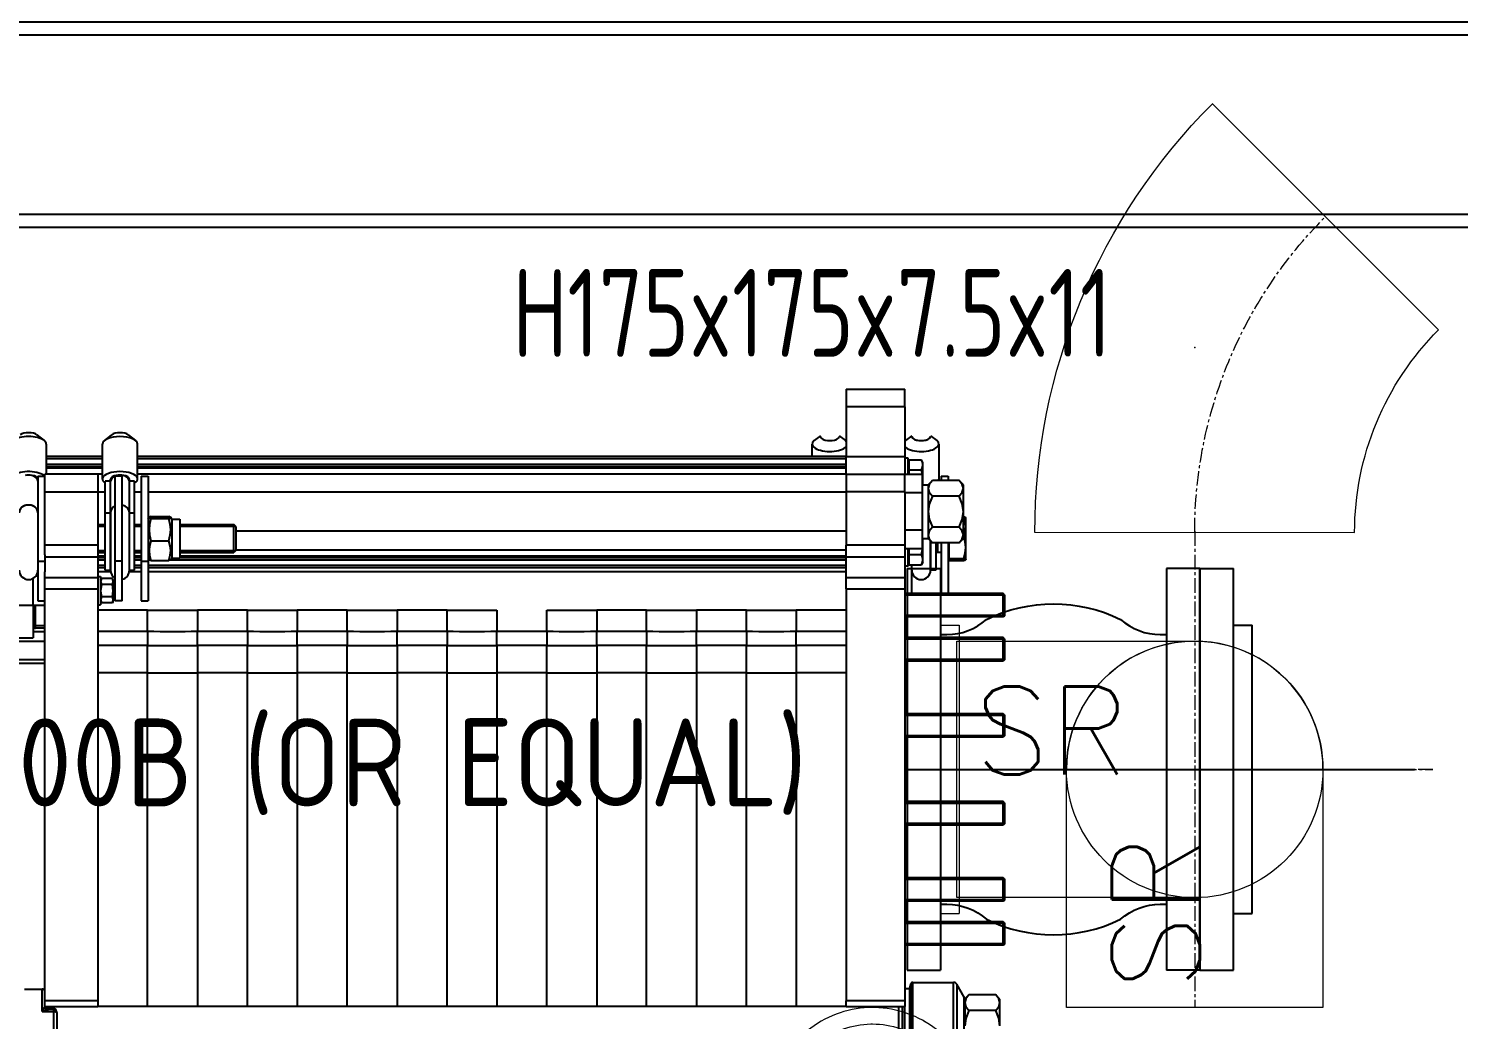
# Model space of a CAD drawing. Extents: x -181672 to 290600, y -29000 to 395522.
# Drawn here: x -99906 to -98685, y 36419 to 37265 of the extents above; entities that cross this region are included whole.
import ezdxf

# ---------------------------------------------------------------- set-up
doc = ezdxf.new("R2010")
doc.units = 0
doc.header["$LTSCALE"] = 10
doc.linetypes.add('XFM7P20PCW$0$CENTER', pattern=[2, 1.25, -0.25, 0.25, -0.25])
doc.layers.add('XFM7P20PCW$0$M-PIPE--4', color=252, linetype='Continuous', lineweight=9)
doc.layers.add('XFM7P20PCW$0$M-PIPE-PCWS', color=252, linetype='Continuous', lineweight=9)
for name, color, linetype in [('XFM7P20PCW$0$P-PCWR-20.7-P', 252, 'Continuous'), ('XFM7P20PCW$0$SH-LINE-130', 252, 'Continuous'), ('XFM7P20PCW$0$SH-TEXT', 252, 'Continuous')]:
    doc.layers.add(name, color=color, linetype=linetype)
doc.styles.add('XFM7P20PCW$0$aa-txt', font='isocp.shx', dxfattribs={"bigfont": 'chineset'})
doc.styles.add('XFM7P20PCW$0$Standard', font='txt.shx', dxfattribs={"bigfont": 'chineset.shx'})
doc.dimstyles.new('XFM7P20PCW$0$adim-5', dxfattribs={"dimscale": 10, "dimtxt": 0.25, "dimasz": 0.25, "dimexe": 0.1, "dimexo": 0.5, "dimgap": 0.15, "dimtad": 0, "dimdec": 4, "dimlfac": 5, "dimdsep": 46, "dimtxsty": 'XFM7P20PCW$0$aa-txt', "dimcen": 2.5, "dimclrd": 3, "dimclre": 3, "dimclrt": 256, "dimadec": 0, "dimazin": 0, "dimtfac": 1, "dimtdec": 4, "dimtmove": 0, "dimatfit": 3, "dimfxl": 1, "dimtolj": 1, "dimtzin": 0, "dimarcsym": 0})

# ---------------------------------------------------------------- blocks, each defined once
blk = doc.blocks.new('XFM7P20PCW$0$A$C5a31e6e3')
for p, q in [((1560, 2082.5), (1560, 2067.5)), ((1560, 2082.5), (1610, 2082.5)), ((1610, 2067.5), (1610, 2082.5)), ((1560, 2067.5), (1560, 2025)), ((1610, 2067.5), (1560, 2067.5)), ((1610, 2067.5), (1610, 2025)), ((869.1, 2043.6), (875.3, 2038.6)), ((932.9, 2043.6), (926.7, 2038.6)), ((947.1, 2043.6), (953.3, 2038.6)), ((1538, 2042.8), (1532.7, 2038.6)), ((1554, 2042.8), (1559.3, 2038.6)), ((1616, 2042.8), (1610.7, 2038.6)), ((1632, 2042.8), (1637.3, 2038.6)), ((877, 2035.7), (877, 2010)), ((925, 2005.8), (925, 2035.7)), ((955, 2005.8), (955, 2035.7)), ((1531, 2025), (1531, 2035.7)), ((1639, 2035.7), (1639, 2005.8)), ((925, 2025), (877, 2025)), ((925, 2023), (877, 2023)), ((925, 2018.3), (877, 2018.3)), ((925, 2016.3), (877, 2016.3)), ((925, 2015), (877, 2015)), ((1560, 2025), (955, 2025)), ((1560, 2023), (955, 2023)), ((1560, 2018.3), (955, 2018.3)), ((1560, 2016.3), (955, 2016.3)), ((1560, 2015), (955, 2015)), ((1560, 2025), (1610, 2025)), ((1560, 2010), (1560, 2025)), ((1610, 2025), (1610, 2010)), ((1613, 2023.5), (1610, 2023.5)), ((1613, 2009.8), (1613, 2023.5)), ((1613.8, 2019.1), (1613, 2019.1)), ((1613.8, 2022.3), (1624.2, 2022.3)), ((1613.8, 2013.7), (1613.8, 2022.3)), ((1625.5, 2020), (1624.2, 2022.3)), ((1625.5, 2018), (1625.5, 2020)), ((1625.5, 2005), (1625.5, 2018)), ((870, 2008.2), (870, 1935.7)), ((870, 2008.2), (876, 2008.2)), ((876, 1995), (876, 2010)), ((921, 2010), (876, 2010)), ((925, 2010), (877, 2010)), ((921, 2010), (921, 1995)), ((927.5, 1977.1), (927.5, 2003.9)), ((932, 2003.9), (927.5, 2003.9)), ((932, 2003.9), (932, 2005.8)), ((932, 1977.1), (932, 2003.9)), ((932, 1977.1), (932, 2003.9)), ((942, 2008.2), (936, 2008.2)), ((936, 1935.7), (936, 2008.2)), ((942, 1935.7), (942, 2008.2)), ((948, 2003.9), (948, 2005.8)), ((948, 1977.1), (948, 2003.9)), ((948, 1977.1), (948, 2003.9)), ((952.5, 2003.9), (948, 2003.9)), ((952.5, 1977.1), (952.5, 2003.9)), ((1560, 2010), (955, 2010)), ((958, 2008.2), (958, 1935.7)), ((958, 2008.2), (964, 2008.2)), ((964, 2008.2), (964, 1935.7)), ((1560, 2010), (1610, 2010)), ((1560, 2010), (1560, 1995)), ((1610, 1995), (1610, 2010)), ((1625, 2009.8), (1610, 2009.8)), ((1613.8, 2013.7), (1624.2, 2013.7)), ((1613.8, 2009.8), (1613.8, 2013.7)), ((1625, 1993.9), (1625, 2009.8)), ((1625.2, 2001), (1625.5, 2005)), ((1625.5, 2001), (1625.5, 2005)), ((1630, 2001), (1633.6, 2004.6)), ((1656.4, 2004.6), (1633.6, 2004.6)), ((1641, 2008.2), (1641, 2004.6)), ((1641, 2008.2), (1647, 2008.2)), ((1647, 2008.2), (1647, 2004.6)), ((1660, 2001), (1656.4, 2004.6)), ((876, 1995), (921, 1995)), ((876, 1949.3), (876, 1995)), ((921, 1995), (921, 1949.3)), ((927.5, 1994.7), (921, 1994.7)), ((958, 1994.7), (952.5, 1994.7)), ((1560, 1994.7), (964, 1994.7)), ((1560, 1995), (1560, 1949.3)), ((1610, 1995), (1560, 1995)), ((1610, 1995), (1610, 1949.3)), ((1625, 1993.9), (1610, 1993.9)), ((1625, 2001), (1630, 2001)), ((1625, 1962.1), (1625, 1993.9)), ((1630, 2001), (1630, 1955)), ((1630, 2001), (1630, 1997.9)), ((1630, 1997.9), (1630, 1978)), ((1656.4, 1991.3), (1633.6, 1991.3)), ((1660, 1997.9), (1660, 2001)), ((1660, 1978), (1660, 1997.9)), ((1630, 1978), (1630, 1958.1)), ((1660, 1958.1), (1660, 1978)), ((921, 1967), (927.5, 1967)), ((927.5, 1928), (927.5, 1977.1)), ((927.5, 1977.1), (932, 1977.1)), ((932, 1977.1), (932, 1928)), ((932, 1928), (932, 1977.1)), ((948, 1928), (948, 1977.1)), ((948, 1977.1), (952.5, 1977.1)), ((948, 1928), (948, 1977.1)), ((952.5, 1928), (952.5, 1977.1)), ((952.5, 1967), (958, 1967)), ((964, 1971.6), (964.8, 1973.1)), ((966.4, 1973.8), (981.8, 1973.8)), ((966.4, 1972), (981.8, 1972)), ((984.2, 1971.6), (983.4, 1973.1)), ((984.2, 1971.6), (984.2, 1938.4)), ((984.2, 1971.6), (991.1, 1971.6)), ((991.1, 1971.6), (991.1, 1938.4)), ((991.1, 1967), (1037.2, 1967)), ((1037.2, 1943), (1037.2, 1967)), ((1039, 1965.2), (1037.2, 1967)), ((1660, 1973.8), (1660.4, 1973.8)), ((1660.4, 1973.8), (1662, 1973.1)), ((1662, 1973), (1662, 1973.1)), ((1662, 1965.3), (1662, 1973)), ((1662, 1947.4), (1662, 1965.3)), ((927.5, 1965.2), (921, 1965.2)), ((958, 1965.2), (952.5, 1965.2)), ((966.4, 1953.2), (981.8, 1953.2)), ((1039, 1965.2), (991.1, 1965.2)), ((1039, 1965.2), (1039, 1944.8)), ((1560, 1961.3), (1039, 1961.3)), ((1625, 1962.1), (1610, 1962.1)), ((1625, 1946.2), (1625, 1962.1)), ((1625.5, 1950), (1625, 1955)), ((1625, 1955), (1630, 1955)), ((1625.5, 1950), (1625.5, 1955)), ((1630, 1958.1), (1630, 1955)), ((1630, 1955), (1633.6, 1951.4)), ((1656.4, 1964.7), (1633.6, 1964.7)), ((1660, 1955), (1656.4, 1951.4)), ((1660, 1955), (1660, 1958.1)), ((1660, 1956.8), (1660.4, 1956.8)), ((876, 1941), (876, 1949.3)), ((921, 1949.3), (876, 1949.3)), ((876, 1941), (876, 1935.7)), ((921, 1949.3), (921, 1939.3)), ((921, 1944.8), (927.5, 1944.8)), ((921, 1943), (927.5, 1943)), ((952.5, 1944.8), (958, 1944.8)), ((952.5, 1943), (958, 1943)), ((991.1, 1944.8), (1039, 1944.8)), ((991.1, 1943), (1037.2, 1943)), ((1039, 1944.8), (1037.2, 1943)), ((1560, 1945), (1039, 1945)), ((1560, 1939.3), (1560, 1949.3)), ((1610, 1949.3), (1560, 1949.3)), ((1610, 1949.3), (1610, 1939.3)), ((1625, 1946.2), (1610, 1946.2)), ((1613, 1931.5), (1613, 1946.2)), ((1613.8, 1941.3), (1613.8, 1946.2)), ((1613.8, 1941.3), (1624.2, 1941.3)), ((1613.8, 1932.7), (1613.8, 1941.3)), ((1625.5, 1937), (1625.5, 1950)), ((1632, 1928), (1632, 1953)), ((1632, 1953), (1632, 1928)), ((1656.4, 1951.4), (1633.6, 1951.4)), ((1636.5, 1951.4), (1636.5, 1928)), ((1636.5, 1944.8), (1638, 1944.8)), ((1641, 1943), (1636.5, 1943)), ((1638, 1951.4), (1638, 1943)), ((1641, 1951.4), (1641, 1908.1)), ((1647, 1951.4), (1647, 1908.1)), ((1647.8, 1938), (1647.8, 1951.4)), ((1662, 1937.1), (1662, 1947.4)), ((870, 1935.7), (870, 1901.8)), ((870, 1935.7), (876, 1935.7)), ((876, 1939.3), (921, 1939.3)), ((876, 1935.7), (876, 1926.7)), ((927.5, 1940), (921, 1940)), ((921, 1939.3), (921, 1921.4)), ((927.5, 1938.7), (921, 1938.7)), ((927.5, 1936.7), (921, 1936.7)), ((927.5, 1932), (921, 1932)), ((927.5, 1930), (921, 1930)), ((942, 1935.7), (936, 1935.7)), ((936, 1901.8), (936, 1935.7)), ((942, 1901.8), (942, 1935.7)), ((958, 1940), (952.5, 1940)), ((958, 1938.7), (952.5, 1938.7)), ((958, 1936.7), (952.5, 1936.7)), ((958, 1932), (952.5, 1932)), ((958, 1930), (952.5, 1930)), ((958, 1935.7), (958, 1901.8)), ((958, 1935.7), (964, 1935.7)), ((964, 1938.4), (964.8, 1936.9)), ((965.1, 1936.7), (964, 1936.7)), ((964, 1935.7), (964, 1901.8)), ((1560, 1932), (964, 1932)), ((1560, 1930), (964, 1930)), ((966.4, 1936.2), (981.8, 1936.2)), ((1560, 1936.7), (983.1, 1936.7)), ((984.2, 1938.4), (983.4, 1936.9)), ((984.2, 1938.4), (991.1, 1938.4)), ((1560, 1940), (991.1, 1940)), ((1560, 1938.7), (991.1, 1938.7)), ((1560, 1939.3), (1610, 1939.3)), ((1560, 1921.4), (1560, 1939.3)), ((1610, 1939.3), (1610, 1921.4)), ((1613, 1931.5), (1610, 1931.5)), ((1613.8, 1935.9), (1613, 1935.9)), ((1613.8, 1932.7), (1624.2, 1932.7)), ((1616, 1908.1), (1616, 1932.7)), ((1625.5, 1935), (1624.2, 1932.7)), ((1625.5, 1935), (1625.5, 1937)), ((1647.8, 1938.4), (1647, 1938.4)), ((1647.8, 1938), (1660.4, 1938)), ((1647.8, 1936.2), (1647.8, 1938)), ((1647.8, 1936.2), (1660.4, 1936.2)), ((1662, 1937), (1662, 1937.1)), ((1662, 1937), (1662, 1936.9)), ((866, 1898.3), (866, 1921.1)), ((870, 1923), (868.2, 1923)), ((869.9, 1927), (870, 1927)), ((876, 1921.4), (876, 1926.7)), ((876, 1912), (876, 1921.4)), ((921, 1921.4), (876, 1921.4)), ((921, 1927), (932.1, 1927)), ((921, 1922.5), (923.5, 1922.5)), ((921, 1921.4), (921, 1912)), ((923.5, 1922.5), (923.5, 1898.5)), ((924.3, 1920.9), (923.5, 1918.3)), ((923.5, 1919.5), (924.3, 1920.9)), ((923.5, 1918.3), (924.3, 1915.7)), ((933.5, 1920.9), (924.3, 1920.9)), ((927.5, 1928), (932, 1928)), ((934.3, 1918.3), (933.5, 1920.9)), ((934.3, 1919.5), (933.5, 1920.9)), ((933.5, 1915.7), (934.3, 1918.3)), ((934.3, 1918.3), (934.3, 1919.5)), ((934.3, 1910.5), (934.3, 1918.3)), ((934.3, 1916.5), (936, 1916.5)), ((947.9, 1927), (958, 1927)), ((948, 1928), (952.5, 1928)), ((964, 1927), (1560, 1927)), ((1560, 1912), (1560, 1921.4)), ((1610, 1921.4), (1560, 1921.4)), ((1610, 1921.4), (1610, 1912)), ((1636.5, 1928), (1632, 1928)), ((876, 1912), (921, 1912)), ((876, 1560.5), (876, 1912)), ((921, 1912), (921, 1560.5)), ((924.3, 1915.7), (923.5, 1910.5)), ((923.5, 1910.5), (924.3, 1905.3)), ((924.3, 1905.3), (923.5, 1902.7)), ((933.5, 1915.7), (924.3, 1915.7)), ((933.5, 1905.3), (924.3, 1905.3)), ((934.3, 1910.5), (933.5, 1915.7)), ((933.5, 1905.3), (934.3, 1910.5)), ((934.3, 1902.7), (933.5, 1905.3)), ((936, 1915.4), (934.3, 1915.4)), ((934.3, 1902.7), (934.3, 1910.5)), ((934.3, 1905.6), (936, 1905.6)), ((934.3, 1904.5), (936, 1904.5)), ((1560, 1912), (1610, 1912)), ((1560, 1912), (1560, 1560.5)), ((1610, 1912), (1610, 1560.5)), ((1694, 1908.1), (1610, 1908.1)), ((1695, 1906.6), (1610, 1906.6)), ((1694, 1888.1), (1694, 1908.1)), ((1695, 1907.1), (1694, 1908.1)), ((1695, 1907.1), (1695, 1889.1)), ((853, 1898.3), (866, 1898.3)), ((866, 1898.3), (866, 1870.2)), ((876, 1898), (866, 1898)), ((868, 1880.5), (868, 1898)), ((870, 1901.8), (876, 1901.8)), ((921, 1898.5), (923.5, 1898.5)), ((963.6, 1894), (921, 1894)), ((923.5, 1902.7), (924.3, 1900.1)), ((923.5, 1901.5), (924.3, 1900.1)), ((933.5, 1900.1), (924.3, 1900.1)), ((933.5, 1900.1), (934.3, 1902.7)), ((934.3, 1901.5), (933.5, 1900.1)), ((934.3, 1901.5), (934.3, 1902.7)), ((942, 1901.8), (936, 1901.8)), ((958, 1901.8), (964, 1901.8)), ((963.6, 1875.8), (963.6, 1894)), ((1006.2, 1894), (1006.2, 1875.8)), ((1048.8, 1894), (1006.2, 1894)), ((1048.8, 1875.8), (1048.8, 1894)), ((1091.4, 1894), (1091.4, 1875.8)), ((1134, 1894), (1091.4, 1894)), ((1134, 1875.8), (1134, 1894)), ((1176.6, 1894), (1176.6, 1875.8)), ((1219.2, 1894), (1176.6, 1894)), ((1219.2, 1875.8), (1219.2, 1894)), ((1261.8, 1894), (1261.8, 1875.8)), ((1304.4, 1875.8), (1304.4, 1894)), ((1347, 1894), (1347, 1875.8)), ((1389.6, 1894), (1347, 1894)), ((1389.6, 1875.8), (1389.6, 1894)), ((1432.2, 1894), (1432.2, 1875.8)), ((1474.8, 1894), (1432.2, 1894)), ((1474.8, 1875.8), (1474.8, 1894)), ((1517.4, 1894), (1517.4, 1875.8)), ((1560, 1894), (1517.4, 1894)), ((868, 1880.5), (866, 1880.5)), ((876, 1880.5), (868, 1880.5)), ((868, 1878.5), (868, 1880.5)), ((1610, 1889.6), (1695, 1889.6)), ((1694, 1888.1), (1610, 1888.1)), ((1612, 1870.5), (1612, 1888.1)), ((1695, 1889.1), (1694, 1888.1)), ((853, 1870.2), (866, 1870.2)), ((876, 1875.5), (866, 1875.5)), ((876, 1878.5), (868, 1878.5)), ((963.6, 1875.8), (921, 1875.8)), ((963.6, 1875.8), (963.6, 1863.8)), ((1006.2, 1863.8), (1006.2, 1875.8)), ((1048.8, 1875.8), (1006.2, 1875.8)), ((1048.8, 1875.8), (1048.8, 1863.8)), ((1091.4, 1863.8), (1091.4, 1875.8)), ((1134, 1875.8), (1091.4, 1875.8)), ((1134, 1875.8), (1134, 1863.8)), ((1176.6, 1863.8), (1176.6, 1875.8)), ((1219.2, 1875.8), (1176.6, 1875.8)), ((1219.2, 1875.8), (1219.2, 1863.8)), ((1261.8, 1863.8), (1261.8, 1875.8)), ((1304.4, 1875.8), (1261.8, 1875.8)), ((1304.4, 1875.8), (1304.4, 1863.8)), ((1347, 1863.8), (1347, 1875.8)), ((1389.6, 1875.8), (1347, 1875.8)), ((1389.6, 1875.8), (1389.6, 1863.8)), ((1432.2, 1863.8), (1432.2, 1875.8)), ((1474.8, 1875.8), (1432.2, 1875.8)), ((1474.8, 1875.8), (1474.8, 1863.8)), ((1517.4, 1863.8), (1517.4, 1875.8)), ((1560, 1875.8), (1517.4, 1875.8)), ((1694, 1870.5), (1610, 1870.5)), ((1695, 1869), (1610, 1869)), ((1694, 1850.5), (1694, 1870.5)), ((1695, 1869.5), (1694, 1870.5)), ((1695, 1869.5), (1695, 1851.5)), ((876, 1867.2), (853, 1867.2)), ((963.6, 1863.8), (921, 1863.8)), ((963.6, 1840.5), (963.6, 1863.8)), ((1006.2, 1863.8), (1006.2, 1840.5)), ((1048.8, 1863.8), (1006.2, 1863.8)), ((1048.8, 1840.5), (1048.8, 1863.8)), ((1091.4, 1863.8), (1091.4, 1840.5)), ((1134, 1863.8), (1091.4, 1863.8)), ((1134, 1840.5), (1134, 1863.8)), ((1176.6, 1863.8), (1176.6, 1840.5)), ((1219.2, 1863.8), (1176.6, 1863.8)), ((1219.2, 1840.5), (1219.2, 1863.8)), ((1261.8, 1863.8), (1261.8, 1840.5)), ((1304.4, 1863.8), (1261.8, 1863.8)), ((1304.4, 1840.5), (1304.4, 1863.8)), ((1347, 1863.8), (1347, 1840.5)), ((1389.6, 1863.8), (1347, 1863.8)), ((1389.6, 1840.5), (1389.6, 1863.8)), ((1432.2, 1863.8), (1432.2, 1840.5)), ((1474.8, 1863.8), (1432.2, 1863.8)), ((1474.8, 1840.5), (1474.8, 1863.8)), ((1517.4, 1863.8), (1517.4, 1840.5)), ((1560, 1863.8), (1517.4, 1863.8)), ((876, 1851.5), (853, 1851.5)), ((876, 1848.5), (853, 1848.5)), ((1610, 1852), (1695, 1852)), ((1694, 1850.5), (1610, 1850.5)), ((1612, 1805.5), (1612, 1850.5)), ((1695, 1851.5), (1694, 1850.5)), ((963.6, 1840.5), (921, 1840.5)), ((963.6, 1555.7), (963.6, 1840.5)), ((1006.2, 1840.5), (1006.2, 1555.7)), ((1048.8, 1840.5), (1006.2, 1840.5)), ((1048.8, 1555.7), (1048.8, 1840.5)), ((1091.4, 1840.5), (1091.4, 1555.7)), ((1134, 1840.5), (1091.4, 1840.5)), ((1134, 1555.7), (1134, 1840.5)), ((1176.6, 1840.5), (1176.6, 1555.7)), ((1219.2, 1840.5), (1176.6, 1840.5)), ((1219.2, 1555.7), (1219.2, 1840.5)), ((1261.8, 1840.5), (1261.8, 1555.7)), ((1304.4, 1840.5), (1261.8, 1840.5)), ((1304.4, 1555.7), (1304.4, 1840.5)), ((1347, 1840.5), (1347, 1555.7)), ((1389.6, 1840.5), (1347, 1840.5)), ((1389.6, 1555.7), (1389.6, 1840.5)), ((1432.2, 1840.5), (1432.2, 1555.7)), ((1474.8, 1840.5), (1432.2, 1840.5)), ((1474.8, 1555.7), (1474.8, 1840.5)), ((1517.4, 1840.5), (1517.4, 1555.7)), ((1560, 1840.5), (1517.4, 1840.5)), ((1694, 1805.5), (1610, 1805.5)), ((1695, 1804), (1610, 1804)), ((1694, 1785.5), (1694, 1805.5)), ((1695, 1804.5), (1694, 1805.5)), ((1695, 1804.5), (1695, 1786.5)), ((1610, 1787), (1695, 1787)), ((1694, 1785.5), (1610, 1785.5)), ((1612, 1730.5), (1612, 1785.5)), ((1695, 1786.5), (1694, 1785.5)), ((1694, 1730.5), (1610, 1730.5)), ((1695, 1729), (1610, 1729)), ((1694, 1710.5), (1694, 1730.5)), ((1695, 1729.5), (1694, 1730.5)), ((1695, 1729.5), (1695, 1711.5)), ((1610, 1712), (1695, 1712)), ((1694, 1710.5), (1610, 1710.5)), ((1612, 1665.5), (1612, 1710.5)), ((1695, 1711.5), (1694, 1710.5)), ((1694, 1665.5), (1610, 1665.5)), ((1695, 1664), (1610, 1664)), ((1694, 1645.5), (1694, 1665.5)), ((1695, 1664.5), (1694, 1665.5)), ((1695, 1664.5), (1695, 1646.5)), ((1610, 1647), (1695, 1647)), ((1694, 1645.5), (1610, 1645.5)), ((1612, 1627.9), (1612, 1645.5)), ((1695, 1646.5), (1694, 1645.5)), ((1694, 1627.9), (1610, 1627.9)), ((1695, 1626.4), (1610, 1626.4)), ((1694, 1607.9), (1694, 1627.9)), ((1695, 1626.9), (1694, 1627.9)), ((1695, 1626.9), (1695, 1608.9)), ((1610, 1609.4), (1695, 1609.4)), ((1694, 1607.9), (1610, 1607.9)), ((1695, 1608.9), (1694, 1607.9)), ((1614.3, 1571.6), (1615.2, 1574.9)), ((1615.2, 1503.1), (1615.2, 1574.9)), ((1617, 1501.8), (1617, 1576.2)), ((1617, 1576.2), (1651.6, 1576.2)), ((1651.6, 1501.8), (1651.6, 1576.2)), ((1654.4, 1574.6), (1654.4, 1503.4)), ((1660.8, 1563.6), (1654.4, 1574.6)), ((858.5, 1570.5), (873.5, 1570.5)), ((873.5, 1551.2), (873.5, 1570.5)), ((1610, 1571), (1614.3, 1571)), ((1614.3, 1506.4), (1614.3, 1571.6)), ((1660.8, 1514.4), (1660.8, 1563.6)), ((1661.2, 1562), (1664.8, 1565.6)), ((1687.7, 1565.6), (1664.8, 1565.6)), ((1691.2, 1562), (1687.7, 1565.6)), ((873.5, 1551.2), (883.5, 1551.2)), ((876, 1556), (875.8, 1555.3)), ((876, 1555.5), (876, 1560.5)), ((921, 1560.5), (876, 1560.5)), ((876, 1555.5), (921, 1555.5)), ((883.5, 1553), (878.5, 1553)), ((879, 1555.5), (879, 1554)), ((879, 1553), (879, 1554)), ((883.5, 1554), (879, 1554)), ((883.5, 1554), (883.5, 1555.5)), ((883.5, 1553), (883.5, 1554)), ((883.5, 1551.2), (883.5, 1553)), ((883.5, 1526.8), (883.5, 1551.2)), ((886, 1550.5), (886, 1550.2)), ((921, 1560.5), (921, 1555.5)), ((1560, 1555.7), (921, 1555.7)), ((1560, 1555.5), (1560, 1560.5)), ((1610, 1560.5), (1560, 1560.5)), ((1560, 1555.5), (1610, 1555.5)), ((1605, 1522.5), (1605, 1555.5)), ((1608, 1522.5), (1608, 1555.5)), ((1610, 1560.5), (1610, 1555.5)), ((1610, 1522.5), (1610, 1555.5)), ((1661.2, 1562), (1661.2, 1558.9)), ((1661.2, 1558.9), (1661.2, 1539)), ((1687.7, 1552.3), (1664.8, 1552.3)), ((1691.2, 1558.9), (1691.2, 1562)), ((1691.2, 1539), (1691.2, 1558.9)), ((886, 1550.2), (886, 1527.8))]:
    blk.add_line(p, q)
at = {"flags": 128}
for points in [[(1625.5, 2018), (1625.2, 2020.1), (1624.2, 2022.3)], [(1624.2, 2013.7), (1625.2, 2015.9), (1625.5, 2018)], [(1625.5, 2005), (1625.2, 2009.2), (1624.2, 2013.7)], [(1633.6, 2004.6), (1630.9, 2001.2), (1630, 1997.9)], [(1660, 1997.9), (1659.1, 2001.2), (1656.4, 2004.6)], [(1630, 1997.9), (1630.9, 1994.7), (1633.6, 1991.3)], [(1633.6, 1991.3), (1630.9, 1984.5), (1630, 1978)], [(1656.4, 1991.3), (1659.1, 1994.6), (1660, 1997.9)], [(1660, 1978), (1659.1, 1984.6), (1656.4, 1991.3)], [(1630, 1978), (1630.9, 1971.5), (1633.6, 1964.7)], [(1656.4, 1964.7), (1659.1, 1971.4), (1660, 1978)], [(966.4, 1973.8), (965.2, 1973.4), (964.8, 1972.9), (965.2, 1972.5), (966.4, 1972)], [(966.4, 1972), (965.2, 1967.1), (964.8, 1962.6), (965.2, 1958.2), (966.4, 1953.2)], [(981.8, 1972), (983, 1972.5), (983.4, 1972.9), (983, 1973.4), (981.8, 1973.8)], [(981.8, 1953.2), (983, 1958.2), (983.4, 1962.6), (983, 1967.1), (981.8, 1972)], [(1662, 1965.3), (1661.6, 1969.4), (1660.4, 1973.8)], [(1660.4, 1956.8), (1661.6, 1961.2), (1662, 1965.3)], [(966.4, 1953.2), (965.2, 1948.7), (964.8, 1944.7), (965.2, 1940.7), (966.4, 1936.2)], [(981.8, 1936.2), (983, 1940.7), (983.4, 1944.7), (983, 1948.7), (981.8, 1953.2)], [(1633.6, 1964.7), (1630.9, 1961.3), (1630, 1958.1)], [(1630, 1958.1), (1630.9, 1954.8), (1633.6, 1951.4)], [(1660, 1958.1), (1659.1, 1961.4), (1656.4, 1964.7)], [(1656.4, 1951.4), (1659.1, 1954.8), (1660, 1958.1)], [(1662, 1947.4), (1661.6, 1951.9), (1660.4, 1956.8)], [(1624.2, 1941.3), (1625.2, 1945.8), (1625.5, 1950)], [(1625.5, 1937), (1625.2, 1939.1), (1624.2, 1941.3)], [(1660.4, 1938), (1661.6, 1942.9), (1662, 1947.4)], [(966.4, 1936.2), (965.3, 1936.6), (964.8, 1936.9)], [(983.4, 1936.9), (982.9, 1936.6), (981.8, 1936.2)], [(1624.2, 1932.7), (1625.2, 1934.9), (1625.5, 1937)], [(1662, 1937.1), (1661.6, 1937.5), (1660.4, 1938)], [(1660.4, 1936.2), (1661.6, 1936.6), (1662, 1937.1)], [(1664.8, 1565.6), (1662.1, 1562.2), (1661.2, 1558.9)], [(1691.2, 1558.9), (1690.3, 1562.2), (1687.7, 1565.6)], [(875.8, 1555.3), (874.8, 1553.7), (873.5, 1551.2)], [(873.5, 1551.2), (876.3, 1552.4), (878.5, 1553)], [(886, 1550.8), (885.2, 1553.1), (883.5, 1554)], [(1661.2, 1558.9), (1662.1, 1555.7), (1664.8, 1552.3)], [(1664.8, 1552.3), (1662.1, 1545.5), (1661.2, 1539)], [(1687.7, 1552.3), (1690.3, 1555.6), (1691.2, 1558.9)], [(1691.2, 1539), (1690.3, 1545.6), (1687.7, 1552.3)]]:
    blk.add_lwpolyline(points, dxfattribs=at)
for centre, radius, start, end in [((862, 1928), 8, 180, 0), ((940, 1928), 8, 180, 240.0909), ((940, 1928), 8, 284.5589, 0), ((1624, 1928), 8, 180, 0), ((984.9, 3893.9), 2000, 269.3898, 270.6102), ((1070.1, 3893.9), 2000, 269.3898, 270.6102), ((1155.3, 3893.9), 2000, 269.3898, 270.6102), ((1240.5, 3893.9), 2000, 269.3898, 270.6102), ((1325.7, 3893.9), 2000, 269.3898, 270.6102), ((1410.9, 3893.9), 2000, 269.3898, 270.6102), ((1496.1, 3893.9), 2000, 269.3898, 270.6102), ((868, 1880.5), 2, 180, 270), ((1617, 1574.4), 1.89, 90, 165), ((1651.6, 1573), 3.25, 30, 90), ((873.5, 1568), 2.5, 0, 90), ((1658, 1562), 3.25, 0, 30), ((879, 1556), 3, 189.5941, 270), ((883.5, 1550.5), 2.5, 0, 90)]:
    blk.add_arc(centre, radius, start, end)
for centre, major_axis, ratio, start_param, end_param in [((862, 2035.7), (15, 0), 0.422618, 0, 3.141593), ((862, 2042), (-8, 0), 0.422618, 3.626705, 5.798073), ((862, 2042), (8, 0), 0.422618, 0.485112, 2.65648), ((940, 2035.7), (-15, 0), 0.422618, 3.141593, 6.283185), ((940, 2042), (8, 0), 0.422618, 0.485112, 2.65648), ((1546, 2035.7), (-15, 0), 0.422618, 5.798073, 9.05757), ((1546, 2042), (-8, 0), 0.422618, 0, 3.141593), ((1546, 2035.7), (15, 0), 0.422618, 0.367208, 0.485112), ((1624, 2035.7), (-15, 0), 0.422618, 5.798073, 5.915977), ((1624, 2035.7), (15, 0), 0.422618, 3.508801, 6.768298), ((1624, 2042), (8, 0), 0.422618, 3.141593, 6.283185), ((1624, 2042), (-8, 0), 0.422618, 0, 3.141593), ((862, 2005.8), (15, 0), 0.422618, 0.388924, 3.727278), ((862, 2005.3), (8, 0), 0.487998, 1.202696, 1.938896), ((862, 2003.9), (8, 0), 0.665463, 0, 1.202696), ((862, 2005.8), (8, 0), 0.422618, 0, 1.202696), ((940, 2005.8), (-15, 0), 0.422618, 2.555907, 6.868871), ((940, 2003.9), (8, 0), 0.665463, 1.938896, 3.141593), ((940, 2005.8), (-8, 0), 0.422618, 5.080489, 6.283185), ((940, 2005.3), (8, 0), 0.487998, 1.202696, 1.938896), ((940, 2003.9), (8, 0), 0.665463, 0, 1.202696), ((940, 2005.8), (8, 0), 0.422618, 0, 1.202696), ((1624, 2005.8), (15, 0), 0.422618, 6.093523, 6.283185), ((862, 1977.1), (-8, 0), 0.819152, 3.141593, 6.283185), ((862, 1977.1), (8, 0), 0.819152, 0, 3.141593), ((940, 1977.1), (-8, 0), 0.819152, 5.234401, 6.283185), ((940, 1977.1), (-8, 0), 0.819152, 5.234401, 6.283185), ((940, 1977.1), (8, 0), 0.819152, 0, 1.316696), ((940, 1977.1), (8, 0), 0.819152, 0, 1.316696), ((984.9, 3451.8), (2000, 0), 0.788011, 4.701739, 4.723039), ((1070.1, 3451.8), (2000, 0), 0.788011, 4.701739, 4.723039), ((1155.3, 3451.8), (2000, 0), 0.788011, 4.701739, 4.723039), ((1240.5, 3451.8), (2000, 0), 0.788011, 4.701739, 4.723039), ((1325.7, 3451.8), (2000, 0), 0.788011, 4.701739, 4.723039), ((1410.9, 3451.8), (2000, 0), 0.788011, 4.701739, 4.723039), ((1496.1, 3451.8), (2000, 0), 0.788011, 4.701739, 4.723039), ((984.9, 3095), (2000, 0), 0.615661, 4.701739, 4.723039), ((1070.1, 3095), (2000, 0), 0.615661, 4.701739, 4.723039), ((1155.3, 3095), (2000, 0), 0.615661, 4.701739, 4.723039), ((1240.5, 3095), (2000, 0), 0.615661, 4.701739, 4.723039), ((1325.7, 3095), (2000, 0), 0.615661, 4.701739, 4.723039), ((1410.9, 3095), (2000, 0), 0.615661, 4.701739, 4.723039), ((1496.1, 3095), (2000, 0), 0.615661, 4.701739, 4.723039), ((984.9, 2529.1), (2000, 0), 0.344328, 4.701739, 4.723039), ((1070.1, 2529.1), (2000, 0), 0.344328, 4.701739, 4.723039), ((1155.3, 2529.1), (2000, 0), 0.344328, 4.701739, 4.723039), ((1240.5, 2529.1), (2000, 0), 0.344328, 4.701739, 4.723039), ((1325.7, 2529.1), (2000, 0), 0.344328, 4.701739, 4.723039), ((1410.9, 2529.1), (2000, 0), 0.344328, 4.701739, 4.723039), ((1496.1, 2529.1), (2000, 0), 0.344328, 4.701739, 4.723039), ((878.5, 1556), (0, -3), 0.932153, 4.942356, 6.283185), ((879, 1556.4), (3, 0), 0.791667, 3.537846, 4.712389), ((883.5, 1550.2), (2.5, 0), 0.385965, 0, 1.570796)]:
    blk.add_ellipse(centre, major_axis=major_axis, ratio=ratio, start_param=start_param, end_param=end_param)
blk = doc.blocks.new('XFM7P20PCW$0$A$C5F2A0C79')
at = {"color": 1, "linetype": 'XFM7P20PCW$0$CENTER'}
for p, q in [((0, 203.2), (0, -203.2)), ((203.2, 0), (-203.2, 0))]:
    blk.add_line(p, q, dxfattribs=at)
at = {"color": 0}
blk.add_lwpolyline([(0, -109.5), (-203.2, -109.5), (-203.2, 109.5), (0, 109.5)], dxfattribs=at)
blk.add_arc((0, 0), 109.5, 270, 90, dxfattribs=at)
at = {"color": 0, "style": 'XFM7P20PCW$0$Standard'}
blk.add_text('SR', height=75, dxfattribs=at).set_placement((-188.3, -4.4))
blk = doc.blocks.new('XFM7P20PCW$0$SL200')
for p, q in [((4.445, 17.145), (1.5875, 17.145)), ((1.5875, -17.145), (1.5875, 17.145)), ((4.445, -17.145), (4.445, 17.145)), ((1.5875, 12.303125), (0, 12.303125)), ((0, -12.303125), (0, 12.303125)), ((1.5875, -12.303125), (0, -12.303125)), ((4.445, -17.145), (1.5875, -17.145))]:
    blk.add_line(p, q)
blk = doc.blocks.new('XFM7P20PCW$0$A$C03461BB6')
at = {"color": 1, "linetype": 'XFM7P20PCW$0$CENTER'}
for p, q in [((0, 203.2), (0, -203.2)), ((203.2, 0), (-203.2, 0))]:
    blk.add_line(p, q, dxfattribs=at)
at = {"color": 0}
blk.add_lwpolyline([(0, -109.5), (-203.2, -109.5), (-203.2, 109.5), (0, 109.5)], dxfattribs=at)
blk.add_circle((0, 0), 109.5, dxfattribs=at)
at = {"color": 0, "style": 'XFM7P20PCW$0$Standard'}
blk.add_text('SR', height=75, dxfattribs=at).set_placement((-188.3, -4.4))
blk = doc.blocks.new('XFM7P20PCW$0$BV-200A-HP')
for p, q in [((56.2, 355.5), (53, 353.9)), ((59.4, 356.9), (56.2, 355.5)), ((62.7, 358.2), (59.4, 356.9)), ((66.1, 359.3), (62.7, 358.2)), ((69.5, 360.3), (66.1, 359.3)), ((72.9, 361.2), (69.5, 360.3)), ((76.4, 361.9), (72.9, 361.2)), ((79.8, 362.5), (76.4, 361.9)), ((83.4, 363), (79.8, 362.5)), ((86.9, 363.3), (83.4, 363)), ((90.4, 363.5), (86.9, 363.3)), ((94, 363.5), (90.4, 363.5)), ((97.5, 363.4), (94, 363.5)), ((101, 363.1), (97.5, 363.4)), ((104.5, 362.7), (101, 363.1)), ((108, 362.2), (104.5, 362.7)), ((111.5, 361.5), (108, 362.2)), ((115, 360.7), (111.5, 361.5)), ((118.4, 359.8), (115, 360.7)), ((121.7, 358.7), (118.4, 359.8)), ((125.1, 357.5), (121.7, 358.7)), ((128.3, 356.1), (125.1, 357.5)), ((131.6, 354.7), (128.3, 356.1)), ((134.7, 353.1), (131.6, 354.7)), ((35.4, 342.2), (32.7, 339.8)), ((38.1, 344.4), (35.4, 342.2)), ((40.9, 346.6), (38.1, 344.4)), ((43.8, 348.6), (40.9, 346.6)), ((46.8, 350.5), (43.8, 348.6)), ((49.9, 352.3), (46.8, 350.5)), ((53, 353.9), (49.9, 352.3)), ((57.9, 340.7), (60.5, 342.1)), ((60.5, 342.1), (63.2, 343.3)), ((63.2, 343.3), (66, 344.4)), ((66, 344.4), (68.8, 345.5)), ((68.8, 345.5), (71.6, 346.4)), ((71.6, 346.4), (74.5, 347.2)), ((74.5, 347.2), (77.4, 347.9)), ((77.4, 347.9), (80.3, 348.4)), ((80.3, 348.4), (83.3, 348.9)), ((83.3, 348.9), (86.2, 349.2)), ((86, 349.3), (86, 302.4)), ((86.2, 349.2), (89.2, 349.4)), ((89.2, 349.4), (92.2, 349.5)), ((92.2, 349.5), (95.2, 349.5)), ((95.2, 349.5), (98.2, 349.3)), ((98.2, 349.3), (101.1, 349.1)), ((100, 302.4), (100, 349.5)), ((101.1, 349.1), (104.1, 348.7)), ((104.1, 348.7), (107, 348.2)), ((107, 348.2), (109.9, 347.6)), ((109.9, 347.6), (112.8, 346.8)), ((112.8, 346.8), (115.7, 346)), ((115.7, 346), (118.5, 345)), ((118.5, 345), (121.3, 343.9)), ((121.3, 343.9), (124, 342.7)), ((124, 342.7), (126.7, 341.4)), ((137.8, 351.3), (134.7, 353.1)), ((140.8, 349.5), (137.8, 351.3)), ((143.8, 347.5), (140.8, 349.5)), ((146.6, 345.4), (143.8, 347.5)), ((149.4, 343.2), (146.6, 345.4)), ((152.1, 340.9), (149.4, 343.2)), ((25.4, 332.1), (23.2, 329.4)), ((27.7, 334.8), (25.4, 332.1)), ((30.2, 337.3), (27.7, 334.8)), ((32.7, 339.8), (30.2, 337.3)), ((41.1, 328.4), (43.3, 330.5)), ((43.3, 330.5), (45.5, 332.4)), ((45.5, 332.4), (47.9, 334.3)), ((47.9, 334.3), (50.3, 336)), ((50.3, 336), (52.7, 337.7)), ((52.7, 337.7), (55.3, 339.2)), ((55.3, 339.2), (57.9, 340.7)), ((126.7, 341.4), (129.3, 340)), ((129.3, 340), (131.9, 338.5)), ((131.9, 338.5), (134.4, 336.9)), ((134.4, 336.9), (136.8, 335.2)), ((136.8, 335.2), (139.2, 333.4)), ((139.2, 333.4), (141.5, 331.5)), ((141.5, 331.5), (143.7, 329.6)), ((154.7, 338.5), (152.1, 340.9)), ((157.1, 336), (154.7, 338.5)), ((159.5, 333.4), (157.1, 336)), ((161.8, 330.6), (159.5, 333.4)), ((164, 327.9), (161.8, 330.6)), ((15.4, 317.6), (13.8, 314.4)), ((17.2, 320.6), (15.4, 317.6)), ((19.1, 323.6), (17.2, 320.6)), ((21.1, 326.5), (19.1, 323.6)), ((23.2, 329.4), (21.1, 326.5)), ((31.5, 317.1), (33.2, 319.5)), ((32.7, 318.6), (32.7, 317)), ((33.2, 319.5), (35.1, 321.8)), ((35.1, 321.8), (37, 324.1)), ((37, 324.1), (39, 326.3)), ((39, 326.3), (41.1, 328.4)), ((143.7, 329.6), (145.9, 327.5)), ((145.9, 327.5), (147.9, 325.3)), ((147.9, 325.3), (149.9, 323.1)), ((149.9, 323.1), (151.8, 320.8)), ((151.8, 320.8), (153.6, 318.4)), ((153.6, 318.4), (155.3, 315.9)), ((166, 325), (164, 327.9)), ((168, 322), (166, 325)), ((169.8, 319), (168, 322)), ((171.5, 315.9), (169.8, 319)), ((-21, 315), (-21, 243)), ((-21, 315), (14.1, 315)), ((10.9, 308), (9.6, 304.6)), ((12.2, 311.2), (10.9, 308)), ((13.8, 314.4), (12.2, 311.2)), ((24.4, 304), (25.6, 306.7)), ((25.6, 306.7), (26.9, 309.4)), ((26.9, 309.4), (28.3, 312)), ((28.3, 312), (29.9, 314.6)), ((29.9, 314.6), (31.5, 317.1)), ((30, 246.6), (30, 314.5)), ((30.3, 315), (86, 315)), ((31.7, 317), (32.7, 317)), ((32.7, 317), (39, 317)), ((39, 315), (39, 317)), ((100, 315), (130.8, 315)), ((130.8, 261.2), (130.8, 315)), ((155.3, 315.9), (156.8, 313.4)), ((156.8, 313.4), (158.3, 310.8)), ((158.3, 310.8), (159.7, 308.2)), ((159.7, 308.2), (161, 305.5)), ((161, 305.5), (162.1, 302.7)), ((173.1, 312.7), (171.5, 315.9)), ((174.5, 309.5), (173.1, 312.7)), ((175.8, 306.2), (174.5, 309.5)), ((177, 302.8), (175.8, 306.2)), ((6.7, 294.5), (6, 291)), ((7.5, 297.9), (6.7, 294.5)), ((8.5, 301.3), (7.5, 297.9)), ((9.6, 304.6), (8.5, 301.3)), ((20.6, 292.7), (21.4, 295.6)), ((21.4, 295.6), (22.3, 298.4)), ((22.3, 298.4), (23.3, 301.2)), ((23.3, 301.2), (24.4, 304)), ((162.1, 302.7), (163.2, 300)), ((163.2, 300), (164.1, 297.1)), ((164.1, 297.1), (165, 294.3)), ((165, 294.3), (165.7, 291.4)), ((178.1, 299.5), (177, 302.8)), ((179, 296), (178.1, 299.5)), ((179.7, 292.6), (179, 296)), ((5, 284), (4.7, 280.4)), ((5.4, 287.5), (5, 284)), ((6, 291), (5.4, 287.5)), ((18.6, 278), (18.7, 281)), ((18.7, 281), (19, 283.9)), ((19, 283.9), (19.5, 286.9)), ((19.5, 286.9), (20, 289.8)), ((20, 289.8), (20.6, 292.7)), ((165.7, 291.4), (166.3, 288.5)), ((166.3, 288.5), (166.8, 285.5)), ((166.8, 285.5), (167.1, 282.6)), ((167.1, 282.6), (167.4, 279.6)), ((180.4, 289.1), (179.7, 292.6)), ((180.9, 285.6), (180.4, 289.1)), ((181.2, 282.1), (180.9, 285.6)), ((181.4, 278.5), (181.2, 282.1)), ((4.7, 280.4), (4.5, 276.9)), ((4.5, 276.9), (4.5, 275)), ((4.5, 275), (4.6, 271.5)), ((4.6, 271.5), (4.8, 267.9)), ((18.5, 275), (18.6, 278)), ((18.5, 273.4), (18.5, 275)), ((18.6, 270.4), (18.5, 273.4)), ((18.9, 267.4), (18.6, 270.4)), ((167.3, 269), (167, 266.1)), ((167.4, 272), (167.3, 269)), ((167.4, 279.6), (167.5, 276.6)), ((167.5, 275), (167.4, 272)), ((167.5, 276.6), (167.5, 275)), ((181, 266), (181.3, 269.6)), ((181.3, 269.6), (181.5, 273.1)), ((181.5, 275), (181.4, 278.5)), ((181.5, 273.1), (181.5, 275)), ((4.8, 267.9), (5.1, 264.4)), ((5.1, 264.4), (5.6, 260.9)), ((5.6, 260.9), (6.3, 257.4)), ((6.3, 257.4), (7, 254)), ((19.2, 264.5), (18.9, 267.4)), ((19.7, 261.5), (19.2, 264.5)), ((20.3, 258.6), (19.7, 261.5)), ((21, 255.7), (20.3, 258.6)), ((65.8, 267.4), (25.2, 243.9)), ((160.8, 243.9), (120.2, 267.4)), ((165.4, 257.3), (164.6, 254.4)), ((166, 260.2), (165.4, 257.3)), ((166.5, 263.1), (166, 260.2)), ((167, 266.1), (166.5, 263.1)), ((179.3, 255.5), (180, 259)), ((180, 259), (180.6, 262.5)), ((180.6, 262.5), (181, 266)), ((7, 254), (7.9, 250.5)), ((7.9, 250.5), (9, 247.2)), ((9, 247.2), (10.2, 243.8)), ((21.9, 252.9), (21, 255.7)), ((22.8, 250), (21.9, 252.9)), ((23.9, 247.3), (22.8, 250)), ((25, 244.5), (23.9, 247.3)), ((26.3, 241.8), (25, 244.5)), ((32.1, 231.8), (72.8, 255.2)), ((113.2, 255.2), (153.9, 231.8)), ((130.8, 243), (130.8, 245.2)), ((161.6, 246), (160.4, 243.3)), ((162.7, 248.8), (161.6, 246)), ((163.7, 251.6), (162.7, 248.8)), ((164.6, 254.4), (163.7, 251.6)), ((175.1, 242), (176.4, 245.4)), ((176.4, 245.4), (177.5, 248.7)), ((177.5, 248.7), (178.5, 252.1)), ((178.5, 252.1), (179.3, 255.5)), ((10.6, 243), (-21, 243)), ((-10, 243), (-10, 215)), ((10.2, 243.8), (11.5, 240.5)), ((11.5, 240.5), (12.9, 237.3)), ((12.9, 237.3), (14.5, 234.1)), ((14.5, 234.1), (16.2, 231)), ((27.7, 239.2), (26.3, 241.8)), ((29.2, 236.6), (27.7, 239.2)), ((30.7, 234.1), (29.2, 236.6)), ((32.4, 231.6), (30.7, 234.1)), ((130.8, 243), (51.3, 243)), ((70, 215), (70, 243)), ((154.5, 232.9), (152.8, 230.5)), ((156.1, 235.4), (154.5, 232.9)), ((157.7, 238), (156.1, 235.4)), ((159.1, 240.6), (157.7, 238)), ((160.4, 243.3), (159.1, 240.6)), ((168.8, 229.4), (170.6, 232.4)), ((170.6, 232.4), (172.2, 235.6)), ((172.2, 235.6), (173.8, 238.8)), ((173.8, 238.8), (175.1, 242)), ((16.2, 231), (18, 228)), ((18, 228), (20, 225)), ((20, 225), (22, 222.1)), ((22, 222.1), (24.2, 219.4)), ((34.2, 229.2), (32.4, 231.6)), ((36.1, 226.9), (34.2, 229.2)), ((38.1, 224.7), (36.1, 226.9)), ((40.1, 222.5), (38.1, 224.7)), ((42.3, 220.4), (40.1, 222.5)), ((44.5, 218.5), (42.3, 220.4)), ((144.9, 221.6), (142.7, 219.5)), ((147, 223.7), (144.9, 221.6)), ((149, 225.9), (147, 223.7)), ((150.9, 228.2), (149, 225.9)), ((152.8, 230.5), (150.9, 228.2)), ((160.6, 217.9), (162.8, 220.6)), ((162.8, 220.6), (164.9, 223.5)), ((164.9, 223.5), (166.9, 226.4)), ((166.9, 226.4), (168.8, 229.4)), ((28.2, 215), (-10, 215)), ((10, 215), (10, 130)), ((24.2, 219.4), (26.5, 216.6)), ((26.5, 216.6), (28.9, 214)), ((28.9, 214), (31.3, 211.5)), ((31.3, 211.5), (33.9, 209.1)), ((33.9, 209.1), (36.6, 206.8)), ((46.8, 216.6), (44.5, 218.5)), ((49.2, 214.8), (46.8, 216.6)), ((70, 215), (49.1, 215)), ((51.6, 213.1), (49.2, 214.8)), ((50, 214.3), (50, 215)), ((54.1, 211.5), (51.6, 213.1)), ((56.7, 210), (54.1, 211.5)), ((59.3, 208.6), (56.7, 210)), ((62, 207.3), (59.3, 208.6)), ((125.5, 207.9), (122.8, 206.7)), ((128.1, 209.3), (125.5, 207.9)), ((130.7, 210.8), (128.1, 209.3)), ((133.3, 212.3), (130.7, 210.8)), ((135.7, 214), (133.3, 212.3)), ((138.1, 215.7), (135.7, 214)), ((140.5, 217.6), (138.1, 215.7)), ((142.7, 219.5), (140.5, 217.6)), ((147.9, 205.6), (150.6, 207.8)), ((150.6, 207.8), (153.3, 210.2)), ((153.3, 210.2), (155.8, 212.7)), ((155.8, 212.7), (158.3, 215.2)), ((158.3, 215.2), (160.6, 217.9)), ((36.6, 206.8), (39.4, 204.6)), ((39.4, 204.6), (42.2, 202.5)), ((42.2, 202.5), (45.2, 200.5)), ((45.2, 200.5), (48.2, 198.7)), ((48.2, 198.7), (51.3, 196.9)), ((50, 130), (50, 197.7)), ((51.3, 196.9), (54.4, 195.3)), ((54.4, 195.3), (57.7, 193.9)), ((64.7, 206.1), (62, 207.3)), ((67.5, 205), (64.7, 206.1)), ((70.3, 204), (67.5, 205)), ((73.2, 203.2), (70.3, 204)), ((76.1, 202.4), (73.2, 203.2)), ((79, 201.8), (76.1, 202.4)), ((81.9, 201.3), (79, 201.8)), ((84.9, 200.9), (81.9, 201.3)), ((87.8, 200.7), (84.9, 200.9)), ((90.8, 200.5), (87.8, 200.7)), ((93.8, 200.5), (90.8, 200.5)), ((96.8, 200.6), (93.8, 200.5)), ((99.8, 200.8), (96.8, 200.6)), ((102.7, 201.1), (99.8, 200.8)), ((105.7, 201.6), (102.7, 201.1)), ((108.6, 202.1), (105.7, 201.6)), ((111.5, 202.8), (108.6, 202.1)), ((114.4, 203.6), (111.5, 202.8)), ((117.2, 204.5), (114.4, 203.6)), ((120, 205.6), (117.2, 204.5)), ((122.8, 206.7), (120, 205.6)), ((129.8, 194.5), (133, 196.1)), ((133, 196.1), (136.1, 197.7)), ((136.1, 197.7), (139.2, 199.5)), ((139.2, 199.5), (142.2, 201.4)), ((142.2, 201.4), (145.1, 203.4)), ((145.1, 203.4), (147.9, 205.6)), ((57.7, 193.9), (60.9, 192.5)), ((60.9, 192.5), (64.3, 191.3)), ((64.3, 191.3), (67.6, 190.2)), ((67.6, 190.2), (71, 189.3)), ((71, 189.3), (74.5, 188.5)), ((74.5, 188.5), (78, 187.8)), ((78, 187.8), (81.5, 187.3)), ((81.5, 187.3), (85, 186.9)), ((85, 186.9), (88.5, 186.6)), ((88.5, 186.6), (92, 186.5)), ((92, 186.5), (95.6, 186.5)), ((95.6, 186.5), (99.1, 186.7)), ((99.1, 186.7), (102.6, 187)), ((102.6, 187), (106.2, 187.5)), ((106.2, 187.5), (109.6, 188.1)), ((109.6, 188.1), (113.1, 188.8)), ((113.1, 188.8), (116.5, 189.7)), ((116.5, 189.7), (119.9, 190.7)), ((119.9, 190.7), (123.3, 191.8)), ((123.3, 191.8), (126.6, 193.1)), ((126.6, 193.1), (129.8, 194.5)), ((-1.6, 165), (-21.6, 165)), ((-21.6, -165), (-21.6, 165)), ((-1.6, 165), (-1.6, -165)), ((81.6, 165), (61.6, 165)), ((61.6, -165), (61.6, 165)), ((81.6, 165), (81.6, -165)), ((45, 146.7), (15, 146.7)), ((15, 78), (15, 146.7)), ((45, 146.7), (45, 78)), ((0, 145), (-1.6, 145)), ((0, 145), (0, -145)), ((61.6, 145), (60, 145)), ((60, -145), (60, 145)), ((10, 130), (0, 130)), ((60, 130), (50, 130)), ((45, 78), (15, 78)), ((15, -78), (45, -78)), ((15, -146.8), (15, -78)), ((45, -78), (45, -146.8)), ((0, -130), (10, -130)), ((10, -130), (10, -146.8)), ((50, -146.8), (50, -130)), ((50, -130), (60, -130)), ((-1.6, -145), (0, -145)), ((60, -145), (61.6, -145)), ((50, -146.8), (10, -146.8)), ((-21.6, -165), (-1.6, -165)), ((61.6, -165), (81.6, -165))]:
    blk.add_line(p, q)
for centre, radius, start, end in [((93, 356.5), 7, 85.2104, 94.7896), ((93, 275), 32, 180, 178.5803), ((22.4, 234.3), 7, 205.2104, 214.7896), ((163.6, 234.3), 7, 325.2104, 334.7896)]:
    blk.add_arc(centre, radius, start, end)
for points in [[(10, 130), (10, 130), (10.4, 129.9), (12.1, 129.7), (13.9, 129.5), (15, 129.3)], [(45, 129.3), (46.1, 129.5), (47.9, 129.7), (49.6, 129.9), (50, 130), (50, 130)], [(15, -129.3), (13.9, -129.5), (12.1, -129.7), (10.4, -129.9), (10, -130), (10, -130)], [(50, -130), (50, -130), (49.6, -129.9), (47.9, -129.7), (46.1, -129.5), (45, -129.3)]]:
    blk.add_open_spline(points, degree=3)
blk = doc.blocks.new('XFM7P20PCW$0$A$C58ffb4ec')
for p, q in [((0, 25), (0, 22.14)), ((0, 25), (34.29, 25)), ((34.29, 25), (34.29, 22.14)), ((0, 22.14), (34.29, 22.14)), ((0, 2.86), (34.29, 2.86)), ((0, 0), (0, 2.86)), ((34.29, 0), (34.29, 2.86)), ((0, 0), (34.29, 0))]:
    blk.add_line(p, q)
for points in [[(5.64, 22.14), (5.64, 21.6, -0.184243), (4.35, 18.23, 0.231706), (4.35, 6.77, -0.184243), (5.64, 3.4), (5.64, 2.86)], [(28.65, 22.14), (28.65, 21.6, 0.184243), (29.94, 18.23, -0.231706), (29.94, 6.77, 0.184243), (28.65, 3.4), (28.65, 2.86)]]:
    blk.add_lwpolyline(points, format="xyb")
blk = doc.blocks.new('XFM7P20PCW$0$A$C59A563D6')
blk.add_line((0, 344.7), (0, 71.6))
at = {"color": 0}
blk.add_line((365.9, 193.1), (172.9, 0), dxfattribs=at)
for radius in [517.5, 244.5]:
    blk.add_arc((0, -172.9), radius, 45, 90)
at = {"color": 1, "linetype": 'XFM7P20PCW$0$CENTER'}
blk.add_arc((0, -172.9), 381, 45, 90, dxfattribs=at)
at = {"color": 0}
blk.add_point((157.8, 208.1), dxfattribs=at)
blk = doc.blocks.new('XFM7P20PCW$0$A$Cd4ff1465')
at = {"layer": 'XFM7P20PCW$0$SH-LINE-130', "ltscale": 0.1}
for points in [[(88.032, 93.243), (88.032, 87.41), (208.699, 87.41), (208.699, 93.243)], [(88.032, 92.876), (88.032, 87.776), (208.699, 87.776), (208.699, 92.876)]]:
    blk.add_lwpolyline(points, close=True, dxfattribs=at)
at = {"layer": 'XFM7P20PCW$0$SH-TEXT', "style": 'XFM7P20PCW$0$aa-txt', "width": 0.8}
blk.add_text('H175x175x7.5x11', height=2.5, dxfattribs=at).set_placement((136.279, 83.722))
at = {"layer": 'XFM7P20PCW$0$SH-TEXT', "insert": (104.63, 70.686), "char_height": 2.5, "attachment_point": 7, "style": 'XFM7P20PCW$0$aa-txt'}
blk.add_mtext('JSC JA-4-3400B (OR EQUAL)', dxfattribs=at)
at = {"layer": 'XFM7P20PCW$0$SH-TEXT', "annotation_type": 0, "has_hookline": 1, "hookline_direction": 0, "horizontal_direction": (-1, 0, 0)}
for points in [[(205.157, 84.092), (195.979, 98.788), (193.479, 98.788)], [(207.322, 77.766), (199.046, 66.568), (196.546, 66.568)]]:
    blk.add_leader(points, dimstyle='XFM7P20PCW$0$adim-5', dxfattribs=at)
at = {"layer": 'XFM7P20PCW$0$SH-TEXT', "annotation_type": 0, "has_hookline": 1, "hookline_direction": 0}
for points in [[(92.453, 83.349), (101.63, 72.277), (104.13, 72.277)], [(89.162, 77.766), (97.438, 66.568), (99.938, 66.568)]]:
    blk.add_leader(points, dimstyle='XFM7P20PCW$0$adim-5', dxfattribs=at)
blk = doc.blocks.new('XFM7P20PCW')
blk.add_line((-99155.79795, 36632.36688), (-98722.60381, 36632.36688))
at = {"xscale": 30, "yscale": 30, "zscale": 30}
blk.add_blockref('XFM7P20PCW$0$A$Cd4ff1465', (-103580.88255, 34472.85678), dxfattribs=at)
blk.add_blockref('XFM7P20PCW$0$A$C5a31e6e3', (-100767.79795, 34874.36688))
at = {"layer": 'XFM7P20PCW$0$M-PIPE--4', "rotation": 89.99999999999999}
for name, p in [('XFM7P20PCW$0$A$C5F2A0C79', (-98910.30126, 36632.36688)), ('XFM7P20PCW$0$BV-200A-HP', (-98910.24129, 36247.57938))]:
    blk.add_blockref(name, p, dxfattribs=at)
at = {"layer": 'XFM7P20PCW$0$M-PIPE--4'}
blk.add_blockref('XFM7P20PCW$0$A$C03461BB6', (-98910.27093, 36632.36688), dxfattribs=at)
at = {"layer": 'XFM7P20PCW$0$M-PIPE--4', "xscale": 10, "yscale": 10, "zscale": 10, "rotation": 180}
blk.add_blockref('XFM7P20PCW$0$SL200', (-99111.34795, 36632.36688), dxfattribs=at)
at = {"layer": 'XFM7P20PCW$0$M-PIPE-PCWS', "xscale": -1, "rotation": 44.99999999999984}
blk.add_blockref('XFM7P20PCW$0$A$C59A563D6', (-98651.53878, 36956.90082), dxfattribs=at)
at = {"layer": 'XFM7P20PCW$0$P-PCWR-20.7-P', "xscale": -10, "yscale": 10, "zscale": 10, "rotation": 90}
blk.add_blockref('XFM7P20PCW$0$A$C58ffb4ec', (-98905.79795, 36803.81688), dxfattribs=at)
at = {"layer": 'XFM7P20PCW$0$P-PCWR-20.7-P', "xscale": -10, "yscale": 10, "zscale": 10}
blk.add_blockref('XFM7P20PCW$0$SL200', (-98861.34795, 36632.36688), dxfattribs=at)

msp = doc.modelspace()

# ---------------------------------------------------------------- block references
msp.add_blockref('XFM7P20PCW', (0, 0))

doc.saveas('drawing.dxf')
